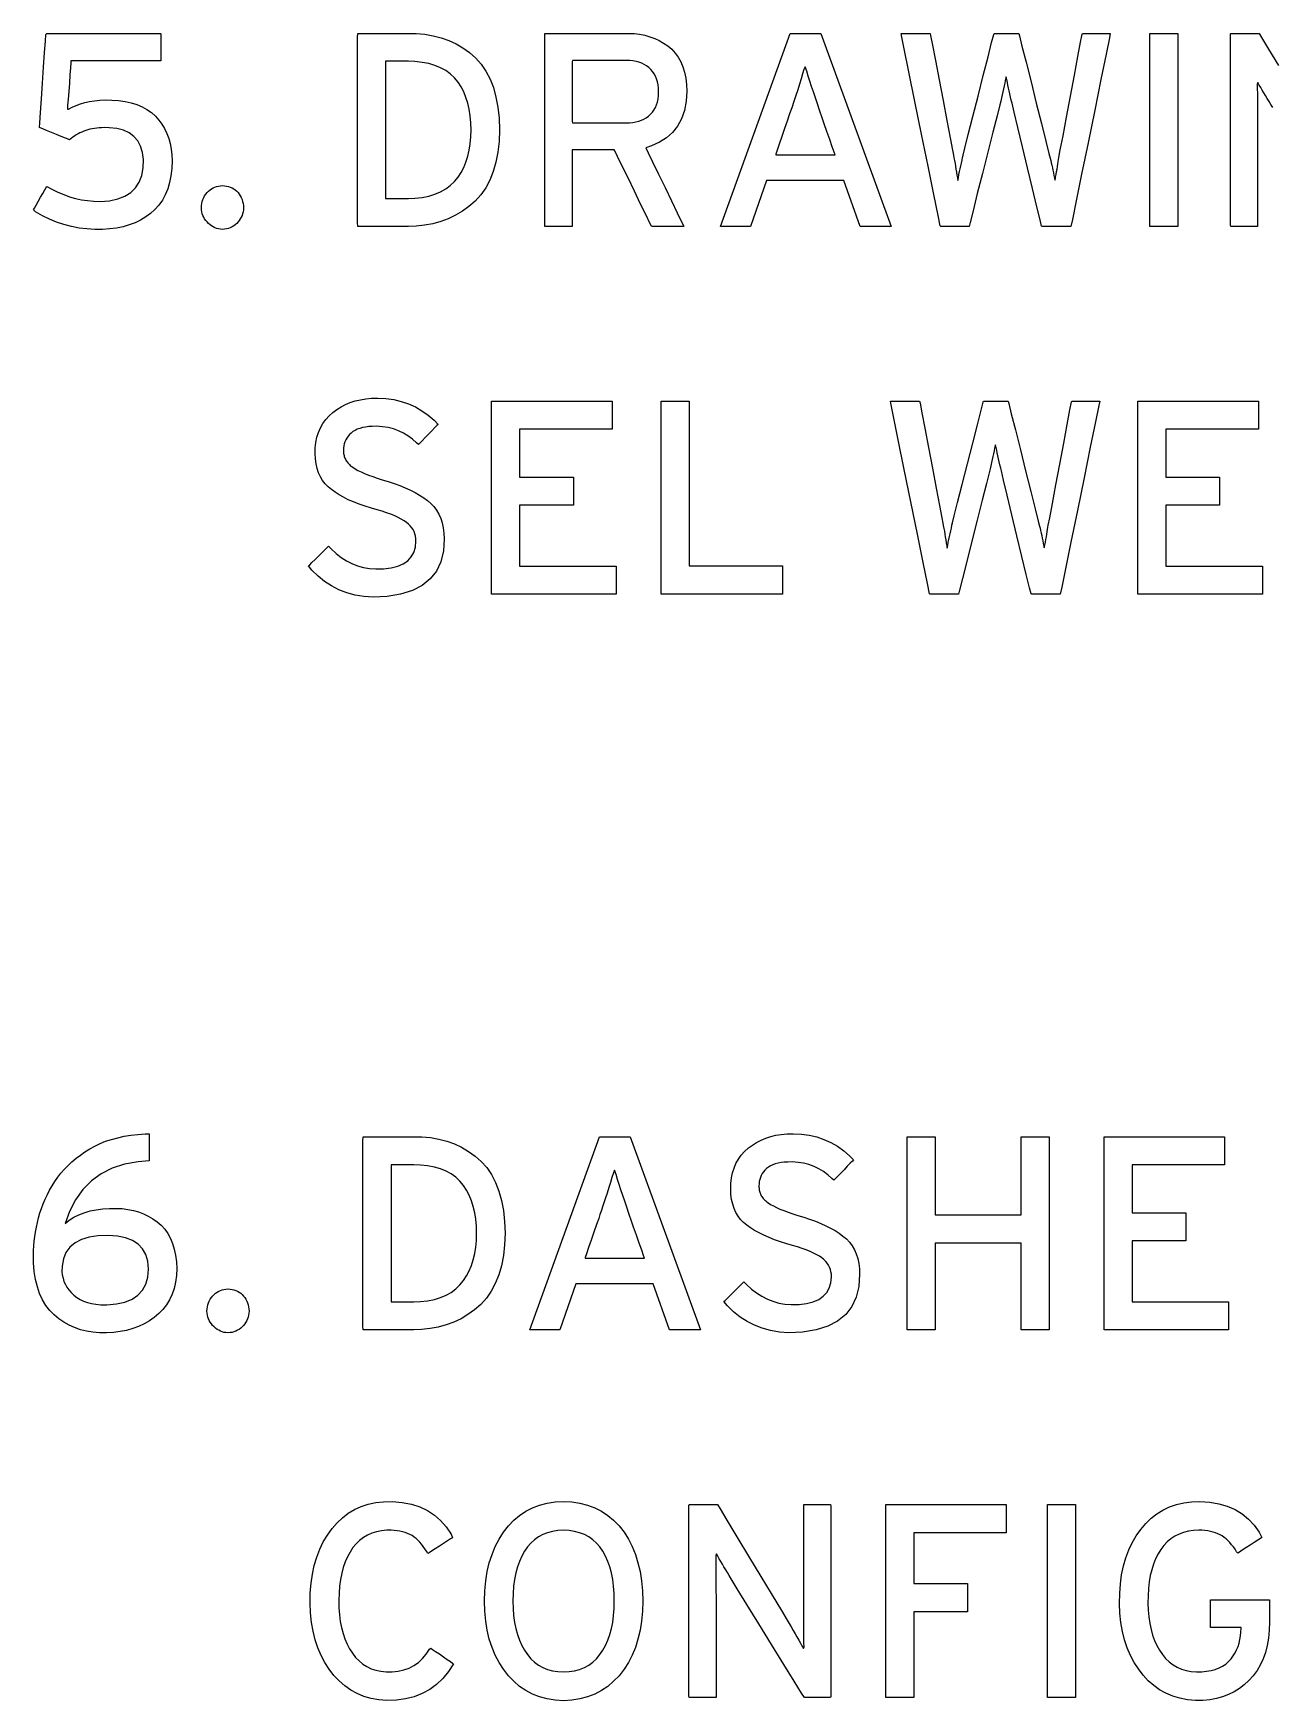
# Model space of a CAD drawing. Extents: x 1 to 47.7, y 0.2 to 33.5.
# Drawn here: x 1.02 to 2.703, y 18.199 to 20.465 of the extents above; entities that cross this region are included whole.
import ezdxf

# ---------------------------------------------------------------- set-up
doc = ezdxf.new("R2010")
doc.units = 0
doc.header["$MEASUREMENT"] = 0
doc.layers.add('6_0____DWG', color=7, linetype='CONTINUOUS')

msp = doc.modelspace()

# ---------------------------------------------------------------- linework, layer by layer
at = {"layer": '6_0____DWG'}
for points in [[(1.2085, 20.2918), (1.2081, 20.2813), (1.207, 20.2714), (1.2051, 20.2622), (1.2026, 20.2536), (1.1993, 20.2457), (1.1954, 20.2383), (1.1907, 20.2317), (1.1853, 20.2256), (1.1793, 20.2203), (1.1727, 20.2155), (1.1657, 20.2113), (1.1582, 20.2077), (1.1503, 20.2047), (1.1419, 20.2023), (1.133, 20.2005), (1.1237, 20.1993), (1.1139, 20.1986), (1.1034, 20.1986), (1.0927, 20.1992), (1.0821, 20.2005), (1.0718, 20.2025), (1.0616, 20.2052), (1.0516, 20.2085), (1.0418, 20.2125), (1.0322, 20.2172), (1.0228, 20.2225), (1.02, 20.225), (1.0215, 20.2275), (1.0238, 20.2316), (1.0267, 20.2367), (1.0298, 20.2423), (1.0329, 20.2476), (1.0355, 20.2522), (1.0374, 20.2555), (1.0382, 20.257), (1.0452, 20.2531), (1.0532, 20.2493), (1.0612, 20.2459), (1.0692, 20.2431), (1.0774, 20.2408), (1.0855, 20.239), (1.0937, 20.2377), (1.102, 20.2369), (1.1109, 20.2366), (1.1236, 20.2376), (1.1348, 20.24), (1.1444, 20.2436), (1.1525, 20.2487), (1.159, 20.2551), (1.164, 20.2628), (1.1675, 20.2719), (1.1694, 20.2823), (1.1696, 20.2935), (1.1683, 20.3032), (1.1657, 20.3117), (1.1618, 20.3189), (1.1567, 20.3249), (1.1502, 20.3297), (1.1425, 20.3333), (1.1335, 20.3357), (1.1232, 20.3369), (1.1162, 20.337), (1.1127, 20.3369), (1.1093, 20.3366), (1.1061, 20.3363), (1.1029, 20.3359), (1.0998, 20.3354), (1.0968, 20.3347), (1.0939, 20.334), (1.0911, 20.3331), (1.0884, 20.3321), (1.0858, 20.3309), (1.0833, 20.3297), (1.0808, 20.3284), (1.0783, 20.327), (1.0759, 20.3255), (1.0736, 20.3239), (1.0713, 20.3222), (1.069, 20.3205), (1.0675, 20.3211), (1.0636, 20.3226), (1.058, 20.3249), (1.0514, 20.3276), (1.0445, 20.3304), (1.038, 20.3331), (1.0327, 20.3352), (1.0293, 20.3366), (1.0284, 20.3372), (1.0289, 20.3437), (1.0298, 20.3575), (1.0311, 20.3761), (1.0325, 20.3974), (1.034, 20.4191), (1.0353, 20.4389), (1.0364, 20.4545), (1.037, 20.4637), (1.0383, 20.4651), (1.0484, 20.4651), (1.0667, 20.4651), (1.0904, 20.4651), (1.1167, 20.4651), (1.1428, 20.4651), (1.1661, 20.4651), (1.1836, 20.4651), (1.1927, 20.4651), (1.1933, 20.4645), (1.1933, 20.4616), (1.1933, 20.4569), (1.1933, 20.451), (1.1933, 20.4447), (1.1933, 20.4385), (1.1933, 20.4332), (1.1933, 20.4294), (1.1933, 20.4278), (1.1898, 20.4278), (1.1788, 20.4278), (1.1623, 20.4278), (1.1426, 20.4278), (1.1218, 20.4278), (1.1021, 20.4278), (1.0857, 20.4278), (1.0747, 20.4278), (1.0711, 20.4278), (1.0709, 20.4249), (1.0704, 20.4181), (1.0697, 20.4086), (1.0689, 20.3976), (1.0681, 20.3863), (1.0673, 20.3758), (1.0666, 20.3674), (1.0663, 20.3622), (1.0678, 20.3621), (1.0728, 20.3648), (1.0782, 20.3672), (1.084, 20.3693), (1.09, 20.371), (1.0964, 20.3724), (1.1031, 20.3735), (1.1102, 20.3742), (1.1176, 20.3746), (1.1265, 20.3745), (1.1359, 20.3738), (1.1448, 20.3725), (1.1531, 20.3707), (1.1607, 20.3682), (1.1679, 20.3652), (1.1744, 20.3616), (1.1804, 20.3574), (1.1858, 20.3526), (1.1906, 20.3473), (1.1948, 20.3416), (1.1984, 20.3356), (1.2015, 20.3292), (1.204, 20.3224), (1.206, 20.3153), (1.2074, 20.3079), (1.2083, 20.3)], [(1.6537, 20.3339), (1.653, 20.3182), (1.6513, 20.3035), (1.6487, 20.2898), (1.6451, 20.2772), (1.6404, 20.2656), (1.6348, 20.2551), (1.6282, 20.2456), (1.6206, 20.2371), (1.6121, 20.2298), (1.6032, 20.2233), (1.5938, 20.2178), (1.5839, 20.2131), (1.5737, 20.2093), (1.5629, 20.2063), (1.5518, 20.2043), (1.5401, 20.2031), (1.5298, 20.2027), (1.5263, 20.2027), (1.5187, 20.2027), (1.5081, 20.2027), (1.4961, 20.2027), (1.4839, 20.2027), (1.4731, 20.2027), (1.4649, 20.2027), (1.4608, 20.2027), (1.4605, 20.2081), (1.4605, 20.2309), (1.4605, 20.2669), (1.4605, 20.3107), (1.4605, 20.3572), (1.4605, 20.401), (1.4605, 20.437), (1.4605, 20.4598), (1.4608, 20.4651), (1.4649, 20.4651), (1.4731, 20.4651), (1.4839, 20.4651), (1.4961, 20.4651), (1.5081, 20.4651), (1.5187, 20.4651), (1.5263, 20.4651), (1.5298, 20.4651), (1.5403, 20.4649), (1.5522, 20.4639), (1.5635, 20.4619), (1.5743, 20.4591), (1.5847, 20.4554), (1.5946, 20.4508), (1.6039, 20.4453), (1.6128, 20.4389), (1.6212, 20.4316), (1.6287, 20.4231), (1.6351, 20.4136), (1.6407, 20.403), (1.6452, 20.3913), (1.6488, 20.3786), (1.6514, 20.3648), (1.653, 20.3499)], [(1.9082, 20.3867), (1.9072, 20.3728), (1.9048, 20.3602), (1.9009, 20.3489), (1.8956, 20.3389), (1.8889, 20.3303), (1.8807, 20.323), (1.8711, 20.317), (1.86, 20.3123), (1.8525, 20.3094), (1.8557, 20.3028), (1.8617, 20.2903), (1.8697, 20.2739), (1.8786, 20.2555), (1.8874, 20.2373), (1.8952, 20.2211), (1.9011, 20.209), (1.904, 20.2031), (1.9032, 20.2027), (1.8995, 20.2027), (1.8937, 20.2027), (1.8866, 20.2027), (1.879, 20.2027), (1.8718, 20.2027), (1.8656, 20.2027), (1.8615, 20.2027), (1.8601, 20.2028), (1.8579, 20.2073), (1.8527, 20.2181), (1.8454, 20.2331), (1.837, 20.2506), (1.8283, 20.2685), (1.8203, 20.2848), (1.8141, 20.2978), (1.8104, 20.3054), (1.8093, 20.3066), (1.8055, 20.3066), (1.7985, 20.3066), (1.7896, 20.3066), (1.7797, 20.3066), (1.77, 20.3066), (1.7615, 20.3066), (1.7553, 20.3066), (1.7524, 20.3066), (1.7524, 20.304), (1.7524, 20.2947), (1.7524, 20.2806), (1.7524, 20.2636), (1.7524, 20.2457), (1.7524, 20.2287), (1.7524, 20.2146), (1.7524, 20.2054), (1.7523, 20.2027), (1.7505, 20.2027), (1.7464, 20.2027), (1.7409, 20.2027), (1.7346, 20.2027), (1.7282, 20.2027), (1.7224, 20.2027), (1.7179, 20.2027), (1.7153, 20.2027), (1.715, 20.2058), (1.715, 20.2249), (1.715, 20.2577), (1.715, 20.2991), (1.715, 20.3443), (1.715, 20.3884), (1.715, 20.4264), (1.715, 20.4536), (1.715, 20.465), (1.7185, 20.4651), (1.729, 20.4651), (1.7445, 20.4651), (1.7629, 20.4651), (1.7821, 20.4651), (1.8002, 20.4651), (1.8149, 20.4651), (1.8243, 20.4651), (1.8287, 20.4651), (1.8364, 20.4647), (1.8439, 20.4638), (1.8511, 20.4625), (1.8579, 20.4606), (1.8645, 20.4582), (1.8707, 20.4553), (1.8767, 20.4519), (1.8823, 20.448), (1.8876, 20.4435), (1.8924, 20.4384), (1.8965, 20.4328), (1.9, 20.4265), (1.9029, 20.4197), (1.9051, 20.4123), (1.9068, 20.4044), (1.9078, 20.3958)], [(2.4302, 20.2027), (2.4288, 20.2027), (2.425, 20.2027), (2.4195, 20.2027), (2.413, 20.2027), (2.4063, 20.2027), (2.4, 20.2027), (2.3948, 20.2027), (2.3914, 20.2027), (2.3904, 20.203), (2.3884, 20.2115), (2.3841, 20.2295), (2.3781, 20.2541), (2.3714, 20.2822), (2.3645, 20.3108), (2.3582, 20.3371), (2.3532, 20.3578), (2.3502, 20.3702), (2.3492, 20.3741), (2.3482, 20.3784), (2.3473, 20.3827), (2.3464, 20.3868), (2.3455, 20.3908), (2.3447, 20.3947), (2.3439, 20.3985), (2.3431, 20.4022), (2.3424, 20.4058), (2.3417, 20.4048), (2.341, 20.4012), (2.3402, 20.3975), (2.3394, 20.3937), (2.3385, 20.3897), (2.3376, 20.3857), (2.3367, 20.3816), (2.3358, 20.3773), (2.3348, 20.373), (2.3336, 20.3679), (2.3298, 20.3531), (2.3241, 20.3306), (2.3173, 20.3034), (2.31, 20.2746), (2.303, 20.2472), (2.2972, 20.224), (2.2932, 20.2082), (2.2918, 20.2027), (2.2903, 20.2027), (2.2864, 20.2027), (2.281, 20.2027), (2.2746, 20.2027), (2.268, 20.2027), (2.2618, 20.2027), (2.2568, 20.2027), (2.2536, 20.2027), (2.2527, 20.2034), (2.2498, 20.2174), (2.244, 20.246), (2.2362, 20.2844), (2.2273, 20.3281), (2.2183, 20.3723), (2.2101, 20.4126), (2.2036, 20.4441), (2.1999, 20.4624), (2.1997, 20.4651), (2.2023, 20.4651), (2.207, 20.4651), (2.2131, 20.4651), (2.2197, 20.4651), (2.2264, 20.4651), (2.2323, 20.4651), (2.2367, 20.4651), (2.2389, 20.4651), (2.2396, 20.4623), (2.2421, 20.4492), (2.2461, 20.4282), (2.251, 20.4021), (2.2564, 20.374), (2.2616, 20.3468), (2.266, 20.3233), (2.2692, 20.3065), (2.2706, 20.2994), (2.2712, 20.2959), (2.272, 20.2921), (2.2727, 20.2883), (2.2733, 20.2844), (2.274, 20.2805), (2.2747, 20.2765), (2.2753, 20.2725), (2.2759, 20.2685), (2.2765, 20.2653), (2.2773, 20.2693), (2.2781, 20.2732), (2.2789, 20.2771), (2.2797, 20.281), (2.2805, 20.2849), (2.2813, 20.2888), (2.2822, 20.2926), (2.283, 20.2964), (2.2837, 20.2996), (2.2861, 20.309), (2.2908, 20.3275), (2.297, 20.352), (2.3041, 20.3798), (2.3111, 20.4078), (2.3176, 20.4331), (2.3225, 20.4527), (2.3253, 20.4637), (2.326, 20.4651), (2.3284, 20.4651), (2.3324, 20.4651), (2.3376, 20.4651), (2.3433, 20.4651), (2.3489, 20.4651), (2.3538, 20.4651), (2.3575, 20.4651), (2.3593, 20.4651), (2.3602, 20.4618), (2.3637, 20.4479), (2.3692, 20.426), (2.376, 20.3991), (2.3832, 20.3703), (2.3902, 20.3425), (2.3961, 20.3187), (2.4003, 20.302), (2.402, 20.2953), (2.4028, 20.2923), (2.4036, 20.2891), (2.4043, 20.2858), (2.4051, 20.2824), (2.4058, 20.279), (2.4065, 20.2754), (2.4072, 20.2718), (2.4079, 20.2681), (2.4086, 20.2655), (2.4093, 20.2695), (2.4101, 20.2734), (2.4107, 20.2771), (2.4114, 20.2807), (2.412, 20.2842), (2.4125, 20.2875), (2.413, 20.2907), (2.4135, 20.2938), (2.4139, 20.2965), (2.4158, 20.3067), (2.4195, 20.3259), (2.4242, 20.3512), (2.4295, 20.3796), (2.4349, 20.4081), (2.4397, 20.4336), (2.4434, 20.4533), (2.4454, 20.464), (2.4461, 20.4651), (2.4489, 20.4651), (2.4536, 20.4651), (2.4595, 20.4651), (2.466, 20.4651), (2.4723, 20.4651), (2.4778, 20.4651), (2.4819, 20.4651), (2.4838, 20.4651), (2.4827, 20.4592), (2.4781, 20.4369), (2.4711, 20.4026), (2.4626, 20.3609), (2.4535, 20.3163), (2.4447, 20.2736), (2.4373, 20.2373), (2.4322, 20.2122)], [(1.6149, 20.3339), (1.6146, 20.3437), (1.6138, 20.3531), (1.6124, 20.3619), (1.6105, 20.3703), (1.608, 20.3781), (1.6049, 20.3855), (1.6013, 20.3924), (1.5972, 20.3988), (1.5923, 20.4047), (1.5867, 20.41), (1.5805, 20.4145), (1.5735, 20.4184), (1.5658, 20.4215), (1.5575, 20.424), (1.5484, 20.4257), (1.5387, 20.4267), (1.5298, 20.4271), (1.5282, 20.4271), (1.5248, 20.4271), (1.52, 20.4271), (1.5146, 20.4271), (1.5091, 20.4271), (1.5042, 20.4271), (1.5005, 20.4271), (1.4987, 20.4271), (1.4986, 20.4233), (1.4986, 20.4071), (1.4986, 20.3816), (1.4986, 20.3504), (1.4986, 20.3174), (1.4986, 20.2863), (1.4986, 20.2608), (1.4986, 20.2446), (1.4987, 20.2408), (1.5005, 20.2408), (1.5042, 20.2408), (1.5091, 20.2408), (1.5146, 20.2408), (1.52, 20.2408), (1.5248, 20.2408), (1.5282, 20.2408), (1.5298, 20.2408), (1.5387, 20.2411), (1.5484, 20.2422), (1.5575, 20.244), (1.5658, 20.2465), (1.5735, 20.2497), (1.5805, 20.2536), (1.5867, 20.2583), (1.5923, 20.2636), (1.5972, 20.2696), (1.6013, 20.276), (1.6049, 20.2829), (1.608, 20.2902), (1.6105, 20.298), (1.6124, 20.3063), (1.6138, 20.315), (1.6146, 20.3243)], [(1.8698, 20.3856), (1.8695, 20.3904), (1.869, 20.395), (1.8681, 20.3993), (1.867, 20.4032), (1.8655, 20.4069), (1.8637, 20.4102), (1.8616, 20.4133), (1.8592, 20.4161), (1.8565, 20.4186), (1.8535, 20.4209), (1.8502, 20.4228), (1.8468, 20.4245), (1.8431, 20.4259), (1.8391, 20.4269), (1.8349, 20.4276), (1.8305, 20.4281), (1.8264, 20.4282), (1.8228, 20.4282), (1.8146, 20.4282), (1.8033, 20.4282), (1.7904, 20.4282), (1.7774, 20.4282), (1.7658, 20.4282), (1.757, 20.4282), (1.7526, 20.4282), (1.7524, 20.4264), (1.7524, 20.4191), (1.7524, 20.4075), (1.7524, 20.3933), (1.7524, 20.3784), (1.7524, 20.3642), (1.7524, 20.3526), (1.7524, 20.3453), (1.7526, 20.3435), (1.757, 20.3435), (1.7658, 20.3435), (1.7774, 20.3435), (1.7904, 20.3435), (1.8033, 20.3435), (1.8146, 20.3435), (1.8228, 20.3435), (1.8264, 20.3435), (1.8304, 20.3436), (1.8348, 20.344), (1.8389, 20.3447), (1.8428, 20.3457), (1.8465, 20.347), (1.8499, 20.3486), (1.8531, 20.3505), (1.8561, 20.3526), (1.8589, 20.3551), (1.8613, 20.3578), (1.8635, 20.3608), (1.8654, 20.3642), (1.8669, 20.3678), (1.8681, 20.3718), (1.869, 20.3761), (1.8695, 20.3807)], [(2.0886, 20.3606), (2.0856, 20.3692), (2.0829, 20.3775), (2.0802, 20.3854), (2.0777, 20.393), (2.0754, 20.4002), (2.0732, 20.4071), (2.0711, 20.4136), (2.0692, 20.4198), (2.0674, 20.4162), (2.0655, 20.4099), (2.0635, 20.4031), (2.0613, 20.396), (2.0589, 20.3885), (2.0564, 20.3807), (2.0536, 20.3724), (2.0508, 20.3638), (2.0492, 20.3593), (2.0475, 20.3542), (2.0446, 20.3459), (2.041, 20.3356), (2.0372, 20.3247), (2.0337, 20.3144), (2.0308, 20.3061), (2.029, 20.3011), (2.0292, 20.3001), (2.035, 20.3001), (2.0454, 20.3001), (2.0589, 20.3001), (2.0736, 20.3001), (2.0878, 20.3001), (2.0996, 20.3001), (2.1075, 20.3001), (2.1096, 20.3002), (2.1084, 20.3036), (2.1059, 20.3109), (2.1025, 20.3206), (2.0987, 20.3315), (2.095, 20.3422), (2.0917, 20.3515), (2.0894, 20.3581)], [(1.3056, 20.2282), (1.3054, 20.2254), (1.305, 20.2226), (1.3044, 20.22), (1.3036, 20.2175), (1.3025, 20.2152), (1.3013, 20.2129), (1.2999, 20.2107), (1.2982, 20.2087), (1.2964, 20.2067), (1.2944, 20.2049), (1.2923, 20.2033), (1.29, 20.202), (1.2877, 20.2008), (1.2852, 20.1999), (1.2826, 20.1992), (1.2799, 20.1988), (1.277, 20.1985), (1.2743, 20.1988), (1.2716, 20.1992), (1.2691, 20.1999), (1.2667, 20.2008), (1.2643, 20.202), (1.2621, 20.2033), (1.2601, 20.2049), (1.2581, 20.2067), (1.2561, 20.2087), (1.2543, 20.2107), (1.2528, 20.2129), (1.2515, 20.2152), (1.2504, 20.2175), (1.2496, 20.22), (1.249, 20.2226), (1.2486, 20.2254), (1.2485, 20.2282), (1.2486, 20.2311), (1.249, 20.234), (1.2496, 20.2367), (1.2504, 20.2393), (1.2515, 20.2418), (1.2528, 20.2442), (1.2543, 20.2464), (1.2561, 20.2486), (1.2581, 20.2505), (1.2601, 20.2523), (1.2621, 20.2538), (1.2643, 20.2551), (1.2667, 20.2561), (1.2691, 20.257), (1.2716, 20.2576), (1.2743, 20.258), (1.277, 20.2582), (1.2799, 20.258), (1.2826, 20.2576), (1.2852, 20.257), (1.2877, 20.2561), (1.29, 20.2551), (1.2923, 20.2538), (1.2944, 20.2523), (1.2964, 20.2505), (1.2982, 20.2486), (1.2999, 20.2464), (1.3013, 20.2442), (1.3025, 20.2418), (1.3036, 20.2393), (1.3044, 20.2367), (1.305, 20.234), (1.3054, 20.2311)], [(1.5784, 19.7781), (1.5773, 19.7615), (1.5738, 19.7469), (1.5678, 19.7342), (1.5594, 19.7234), (1.5484, 19.7146), (1.5351, 19.7077), (1.5192, 19.7027), (1.5009, 19.6996), (1.4818, 19.6986), (1.4693, 19.6996), (1.4574, 19.7016), (1.4461, 19.7047), (1.4354, 19.7088), (1.4253, 19.7139), (1.4158, 19.72), (1.4069, 19.7272), (1.3987, 19.7353), (1.394, 19.7411), (1.3956, 19.7427), (1.3987, 19.7458), (1.4028, 19.7499), (1.4074, 19.7544), (1.412, 19.759), (1.4161, 19.7631), (1.4192, 19.7662), (1.421, 19.768), (1.4248, 19.7643), (1.4315, 19.7581), (1.4384, 19.7528), (1.4455, 19.7482), (1.453, 19.7444), (1.4606, 19.7414), (1.4686, 19.7391), (1.4768, 19.7377), (1.4853, 19.737), (1.496, 19.7373), (1.5063, 19.7385), (1.5152, 19.7407), (1.5227, 19.744), (1.5289, 19.7482), (1.5337, 19.7534), (1.5372, 19.7595), (1.5393, 19.7667), (1.54, 19.7749), (1.5399, 19.7785), (1.5394, 19.7817), (1.5386, 19.7847), (1.5375, 19.7877), (1.5361, 19.7905), (1.5343, 19.7931), (1.5323, 19.7957), (1.5299, 19.7981), (1.5271, 19.8003), (1.5239, 19.8026), (1.5201, 19.8048), (1.5158, 19.807), (1.5111, 19.8091), (1.5058, 19.8113), (1.5001, 19.8134), (1.4939, 19.8155), (1.4872, 19.8175), (1.4795, 19.8197), (1.4709, 19.8224), (1.4628, 19.8252), (1.4552, 19.8281), (1.4481, 19.8312), (1.4416, 19.8344), (1.4356, 19.8377), (1.4301, 19.8412), (1.4251, 19.8448), (1.4206, 19.8485), (1.4166, 19.8526), (1.4131, 19.8571), (1.4102, 19.8621), (1.4077, 19.8675), (1.4058, 19.8735), (1.4044, 19.8799), (1.4035, 19.8867), (1.4031, 19.894), (1.4032, 19.9017), (1.4041, 19.9091), (1.4055, 19.916), (1.4076, 19.9226), (1.4103, 19.9288), (1.4136, 19.9347), (1.4175, 19.9401), (1.422, 19.9452), (1.4272, 19.9499), (1.4326, 19.9539), (1.4383, 19.9575), (1.4444, 19.9606), (1.4508, 19.9633), (1.4575, 19.9654), (1.4646, 19.9671), (1.4719, 19.9683), (1.4797, 19.9691), (1.488, 19.9693), (1.4992, 19.9687), (1.5099, 19.9672), (1.5201, 19.9648), (1.5299, 19.9615), (1.5393, 19.9573), (1.5482, 19.9521), (1.5567, 19.9461), (1.5647, 19.9392), (1.57, 19.9336), (1.5685, 19.9321), (1.5656, 19.9291), (1.5616, 19.925), (1.5572, 19.9203), (1.5526, 19.9156), (1.5485, 19.9113), (1.5453, 19.908), (1.5434, 19.9061), (1.5406, 19.9084), (1.5351, 19.9135), (1.5292, 19.9179), (1.523, 19.9217), (1.5164, 19.9248), (1.5095, 19.9273), (1.5022, 19.9292), (1.4946, 19.9303), (1.4866, 19.9309), (1.4806, 19.9308), (1.4759, 19.9305), (1.4715, 19.9299), (1.4675, 19.9291), (1.4637, 19.9281), (1.4603, 19.9269), (1.4572, 19.9254), (1.4544, 19.9237), (1.4519, 19.9218), (1.4497, 19.9197), (1.4477, 19.9174), (1.4461, 19.915), (1.4446, 19.9125), (1.4435, 19.9098), (1.4426, 19.9071), (1.4419, 19.9042), (1.4416, 19.9012), (1.4414, 19.8982), (1.4415, 19.8967), (1.4416, 19.8952), (1.4417, 19.8938), (1.442, 19.8924), (1.4423, 19.8911), (1.4426, 19.8898), (1.443, 19.8886), (1.4435, 19.8874), (1.4441, 19.8862), (1.4447, 19.885), (1.4455, 19.8837), (1.4463, 19.8825), (1.4473, 19.8813), (1.4483, 19.8802), (1.4495, 19.879), (1.4508, 19.8778), (1.4521, 19.8767), (1.4542, 19.8752), (1.4574, 19.8731), (1.4611, 19.871), (1.4654, 19.8689), (1.4701, 19.8668), (1.4754, 19.8647), (1.4812, 19.8625), (1.4875, 19.8604), (1.4943, 19.8582), (1.5023, 19.8558), (1.5104, 19.8531), (1.5182, 19.8503), (1.5255, 19.8473), (1.5324, 19.8442), (1.5389, 19.8409), (1.5449, 19.8375), (1.5505, 19.8339), (1.5557, 19.8302), (1.5604, 19.8262), (1.5645, 19.8218), (1.5681, 19.8169), (1.5712, 19.8116), (1.5737, 19.8058), (1.5757, 19.7995), (1.5772, 19.7928), (1.5781, 19.7857)], [(2.4158, 19.7027), (2.4143, 19.7027), (2.4105, 19.7027), (2.405, 19.7027), (2.3986, 19.7027), (2.3918, 19.7027), (2.3855, 19.7027), (2.3803, 19.7027), (2.3769, 19.7027), (2.376, 19.703), (2.3739, 19.7115), (2.3696, 19.7295), (2.3637, 19.7541), (2.3569, 19.7822), (2.35, 19.8108), (2.3437, 19.8371), (2.3387, 19.8578), (2.3357, 19.8702), (2.3348, 19.8741), (2.3338, 19.8784), (2.3328, 19.8827), (2.3319, 19.8868), (2.331, 19.8908), (2.3302, 19.8947), (2.3294, 19.8985), (2.3286, 19.9022), (2.3279, 19.9058), (2.3272, 19.9048), (2.3265, 19.9012), (2.3257, 19.8975), (2.3249, 19.8937), (2.3241, 19.8897), (2.3232, 19.8857), (2.3223, 19.8816), (2.3213, 19.8773), (2.3203, 19.873), (2.3191, 19.8679), (2.3153, 19.8531), (2.3096, 19.8306), (2.3028, 19.8034), (2.2955, 19.7746), (2.2886, 19.7472), (2.2827, 19.724), (2.2787, 19.7082), (2.2773, 19.7027), (2.2758, 19.7027), (2.272, 19.7027), (2.2665, 19.7027), (2.2601, 19.7027), (2.2535, 19.7027), (2.2473, 19.7027), (2.2423, 19.7027), (2.2391, 19.7027), (2.2382, 19.7034), (2.2353, 19.7174), (2.2295, 19.746), (2.2217, 19.7844), (2.2128, 19.8281), (2.2038, 19.8723), (2.1956, 19.9126), (2.1892, 19.9441), (2.1854, 19.9624), (2.1852, 19.9651), (2.1879, 19.9651), (2.1925, 19.9651), (2.1986, 19.9651), (2.2053, 19.9651), (2.2119, 19.9651), (2.2178, 19.9651), (2.2222, 19.9651), (2.2245, 19.9651), (2.2252, 19.9623), (2.2276, 19.9492), (2.2316, 19.9282), (2.2366, 19.9021), (2.2419, 19.874), (2.2471, 19.8468), (2.2515, 19.8233), (2.2547, 19.8065), (2.2561, 19.7994), (2.2568, 19.7959), (2.2575, 19.7921), (2.2582, 19.7883), (2.2589, 19.7844), (2.2595, 19.7805), (2.2602, 19.7765), (2.2608, 19.7725), (2.2614, 19.7685), (2.262, 19.7653), (2.2628, 19.7693), (2.2636, 19.7732), (2.2644, 19.7771), (2.2653, 19.781), (2.2661, 19.7849), (2.2669, 19.7888), (2.2677, 19.7926), (2.2685, 19.7964), (2.2693, 19.7996), (2.2717, 19.809), (2.2763, 19.8275), (2.2826, 19.852), (2.2896, 19.8798), (2.2967, 19.9078), (2.3031, 19.9331), (2.3081, 19.9527), (2.3109, 19.9637), (2.3116, 19.9651), (2.3139, 19.9651), (2.318, 19.9651), (2.3231, 19.9651), (2.3288, 19.9651), (2.3344, 19.9651), (2.3394, 19.9651), (2.343, 19.9651), (2.3448, 19.9651), (2.3458, 19.9618), (2.3492, 19.9479), (2.3547, 19.926), (2.3615, 19.8991), (2.3687, 19.8703), (2.3757, 19.8425), (2.3817, 19.8187), (2.3859, 19.802), (2.3876, 19.7953), (2.3883, 19.7923), (2.3891, 19.7891), (2.3898, 19.7858), (2.3906, 19.7824), (2.3913, 19.779), (2.392, 19.7754), (2.3927, 19.7718), (2.3934, 19.7681), (2.3941, 19.7655), (2.3949, 19.7695), (2.3956, 19.7734), (2.3963, 19.7771), (2.3969, 19.7807), (2.3975, 19.7842), (2.398, 19.7875), (2.3986, 19.7907), (2.399, 19.7938), (2.3995, 19.7965), (2.4014, 19.8067), (2.405, 19.8259), (2.4097, 19.8512), (2.4151, 19.8796), (2.4204, 19.9081), (2.4252, 19.9336), (2.4289, 19.9533), (2.4309, 19.964), (2.4316, 19.9651), (2.4344, 19.9651), (2.4391, 19.9651), (2.445, 19.9651), (2.4515, 19.9651), (2.4578, 19.9651), (2.4634, 19.9651), (2.4674, 19.9651), (2.4694, 19.9651), (2.4682, 19.9592), (2.4637, 19.9369), (2.4566, 19.9026), (2.4481, 19.8609), (2.439, 19.8163), (2.4303, 19.7736), (2.4228, 19.7373), (2.4177, 19.7122)], [(1.2149, 18.786), (1.2144, 18.7764), (1.2132, 18.7674), (1.2112, 18.7589), (1.2085, 18.751), (1.2052, 18.7436), (1.201, 18.7367), (1.1962, 18.7304), (1.1907, 18.7247), (1.1844, 18.7195), (1.1777, 18.7148), (1.1706, 18.7107), (1.1631, 18.7072), (1.1551, 18.7043), (1.1468, 18.7019), (1.138, 18.7002), (1.1288, 18.6991), (1.1192, 18.6986), (1.1097, 18.6987), (1.1008, 18.6994), (1.0922, 18.7008), (1.084, 18.7028), (1.0761, 18.7056), (1.0686, 18.7089), (1.0615, 18.713), (1.0547, 18.7176), (1.0483, 18.723), (1.0423, 18.729), (1.037, 18.7359), (1.0324, 18.7435), (1.0285, 18.7519), (1.0254, 18.7612), (1.023, 18.7712), (1.0212, 18.7821), (1.0203, 18.7938), (1.02, 18.8047), (1.0201, 18.8107), (1.0205, 18.8169), (1.0211, 18.8231), (1.0219, 18.8293), (1.0229, 18.8356), (1.0241, 18.842), (1.0255, 18.8485), (1.0271, 18.855), (1.029, 18.8615), (1.0311, 18.8678), (1.0335, 18.8741), (1.0361, 18.8803), (1.039, 18.8864), (1.0421, 18.8925), (1.0455, 18.8984), (1.0492, 18.9043), (1.0531, 18.9101), (1.0574, 18.9157), (1.0621, 18.921), (1.0671, 18.9262), (1.0724, 18.9311), (1.078, 18.9358), (1.0839, 18.9403), (1.0901, 18.9445), (1.0966, 18.9486), (1.1034, 18.9523), (1.1106, 18.9558), (1.1182, 18.9589), (1.1262, 18.9615), (1.1346, 18.9638), (1.1434, 18.9657), (1.1525, 18.9672), (1.1621, 18.9684), (1.1721, 18.9691), (1.1776, 18.969), (1.1776, 18.9666), (1.1776, 18.9621), (1.1776, 18.9564), (1.1776, 18.9501), (1.1776, 18.9439), (1.1776, 18.9384), (1.1776, 18.9344), (1.1776, 18.9325), (1.1623, 18.9312), (1.144, 18.9278), (1.1273, 18.9223), (1.1123, 18.9147), (1.0989, 18.905), (1.0872, 18.8932), (1.0772, 18.8794), (1.0689, 18.8634), (1.0631, 18.8472), (1.0688, 18.8517), (1.0751, 18.8557), (1.0818, 18.8591), (1.0891, 18.8619), (1.097, 18.8642), (1.1053, 18.866), (1.1142, 18.8672), (1.1235, 18.8678), (1.1327, 18.8678), (1.1408, 18.8674), (1.1485, 18.8664), (1.1559, 18.8649), (1.1629, 18.8629), (1.1697, 18.8603), (1.1762, 18.8572), (1.1823, 18.8536), (1.1882, 18.8495), (1.1936, 18.8448), (1.1985, 18.8394), (1.2027, 18.8335), (1.2063, 18.827), (1.2093, 18.8199), (1.2116, 18.8123), (1.2134, 18.8041), (1.2145, 18.7953)], [(1.6612, 18.8339), (1.6605, 18.8182), (1.6589, 18.8035), (1.6562, 18.7898), (1.6526, 18.7772), (1.6479, 18.7656), (1.6423, 18.7551), (1.6357, 18.7456), (1.6281, 18.7371), (1.6196, 18.7298), (1.6107, 18.7233), (1.6013, 18.7178), (1.5914, 18.7131), (1.5812, 18.7093), (1.5704, 18.7063), (1.5593, 18.7043), (1.5476, 18.7031), (1.5373, 18.7027), (1.5338, 18.7027), (1.5262, 18.7027), (1.5156, 18.7027), (1.5036, 18.7027), (1.4914, 18.7027), (1.4806, 18.7027), (1.4724, 18.7027), (1.4683, 18.7027), (1.468, 18.7081), (1.468, 18.7309), (1.468, 18.7669), (1.468, 18.8107), (1.468, 18.8572), (1.468, 18.901), (1.468, 18.937), (1.468, 18.9598), (1.4683, 18.9651), (1.4724, 18.9651), (1.4806, 18.9651), (1.4914, 18.9651), (1.5036, 18.9651), (1.5156, 18.9651), (1.5262, 18.9651), (1.5338, 18.9651), (1.5373, 18.9651), (1.5478, 18.9649), (1.5597, 18.9639), (1.571, 18.9619), (1.5818, 18.9591), (1.5922, 18.9554), (1.6021, 18.9508), (1.6115, 18.9453), (1.6203, 18.9389), (1.6287, 18.9316), (1.6362, 18.9231), (1.6427, 18.9136), (1.6482, 18.903), (1.6527, 18.8913), (1.6563, 18.8786), (1.6589, 18.8648), (1.6605, 18.8499)], [(2.1431, 18.7781), (2.142, 18.7615), (2.1385, 18.7469), (2.1325, 18.7342), (2.1241, 18.7234), (2.1131, 18.7146), (2.0998, 18.7077), (2.0839, 18.7027), (2.0656, 18.6996), (2.0465, 18.6986), (2.034, 18.6996), (2.0221, 18.7016), (2.0108, 18.7047), (2.0001, 18.7088), (1.99, 18.7139), (1.9805, 18.72), (1.9716, 18.7272), (1.9633, 18.7353), (1.9587, 18.7411), (1.9603, 18.7427), (1.9634, 18.7458), (1.9675, 18.7499), (1.9721, 18.7544), (1.9766, 18.759), (1.9808, 18.7631), (1.9839, 18.7662), (1.9857, 18.768), (1.9895, 18.7643), (1.9962, 18.7581), (2.0031, 18.7528), (2.0102, 18.7482), (2.0177, 18.7444), (2.0253, 18.7414), (2.0333, 18.7391), (2.0415, 18.7377), (2.05, 18.737), (2.0607, 18.7373), (2.071, 18.7385), (2.0799, 18.7407), (2.0874, 18.744), (2.0936, 18.7482), (2.0984, 18.7534), (2.1018, 18.7595), (2.104, 18.7667), (2.1047, 18.7749), (2.1046, 18.7785), (2.1041, 18.7817), (2.1033, 18.7847), (2.1022, 18.7877), (2.1008, 18.7905), (2.099, 18.7931), (2.097, 18.7957), (2.0946, 18.7981), (2.0918, 18.8003), (2.0886, 18.8026), (2.0848, 18.8048), (2.0805, 18.807), (2.0758, 18.8091), (2.0705, 18.8113), (2.0648, 18.8134), (2.0586, 18.8155), (2.0519, 18.8175), (2.0442, 18.8197), (2.0356, 18.8224), (2.0275, 18.8252), (2.0199, 18.8281), (2.0128, 18.8312), (2.0063, 18.8344), (2.0003, 18.8377), (1.9948, 18.8412), (1.9898, 18.8448), (1.9853, 18.8485), (1.9813, 18.8526), (1.9778, 18.8571), (1.9749, 18.8621), (1.9724, 18.8675), (1.9705, 18.8735), (1.9691, 18.8799), (1.9682, 18.8867), (1.9678, 18.894), (1.9679, 18.9017), (1.9688, 18.9091), (1.9702, 18.916), (1.9723, 18.9226), (1.975, 18.9288), (1.9783, 18.9347), (1.9822, 18.9401), (1.9867, 18.9452), (1.9919, 18.9499), (1.9973, 18.9539), (2.003, 18.9575), (2.0091, 18.9606), (2.0155, 18.9633), (2.0222, 18.9654), (2.0293, 18.9671), (2.0366, 18.9683), (2.0444, 18.9691), (2.0527, 18.9693), (2.0639, 18.9687), (2.0746, 18.9672), (2.0848, 18.9648), (2.0946, 18.9615), (2.104, 18.9573), (2.1129, 18.9521), (2.1214, 18.9461), (2.1294, 18.9392), (2.1347, 18.9336), (2.1332, 18.9321), (2.1303, 18.9291), (2.1263, 18.925), (2.1219, 18.9203), (2.1173, 18.9156), (2.1132, 18.9113), (2.11, 18.908), (2.1081, 18.9061), (2.1053, 18.9084), (2.0998, 18.9135), (2.0939, 18.9179), (2.0877, 18.9217), (2.0811, 18.9248), (2.0742, 18.9273), (2.0669, 18.9292), (2.0593, 18.9303), (2.0513, 18.9309), (2.0453, 18.9308), (2.0406, 18.9305), (2.0362, 18.9299), (2.0322, 18.9291), (2.0284, 18.9281), (2.025, 18.9269), (2.0219, 18.9254), (2.0191, 18.9237), (2.0166, 18.9218), (2.0144, 18.9197), (2.0124, 18.9174), (2.0108, 18.915), (2.0093, 18.9125), (2.0082, 18.9098), (2.0073, 18.9071), (2.0066, 18.9042), (2.0063, 18.9012), (2.0061, 18.8982), (2.0062, 18.8967), (2.0063, 18.8952), (2.0064, 18.8938), (2.0067, 18.8924), (2.007, 18.8911), (2.0073, 18.8898), (2.0077, 18.8886), (2.0082, 18.8874), (2.0088, 18.8862), (2.0094, 18.885), (2.0102, 18.8837), (2.011, 18.8825), (2.012, 18.8813), (2.013, 18.8802), (2.0142, 18.879), (2.0155, 18.8778), (2.0168, 18.8767), (2.0189, 18.8752), (2.0221, 18.8731), (2.0258, 18.871), (2.0301, 18.8689), (2.0348, 18.8668), (2.0401, 18.8647), (2.0459, 18.8625), (2.0522, 18.8604), (2.059, 18.8582), (2.067, 18.8558), (2.0751, 18.8531), (2.0829, 18.8503), (2.0902, 18.8473), (2.0971, 18.8442), (2.1036, 18.8409), (2.1096, 18.8375), (2.1152, 18.8339), (2.1204, 18.8302), (2.1251, 18.8262), (2.1292, 18.8218), (2.1328, 18.8169), (2.1359, 18.8116), (2.1384, 18.8058), (2.1404, 18.7995), (2.1419, 18.7928), (2.1428, 18.7857)], [(1.6224, 18.8339), (1.6221, 18.8437), (1.6213, 18.8531), (1.6199, 18.8619), (1.618, 18.8703), (1.6155, 18.8781), (1.6124, 18.8855), (1.6088, 18.8924), (1.6047, 18.8988), (1.5998, 18.9047), (1.5943, 18.91), (1.588, 18.9145), (1.581, 18.9184), (1.5733, 18.9215), (1.565, 18.924), (1.5559, 18.9257), (1.5462, 18.9267), (1.5373, 18.9271), (1.5357, 18.9271), (1.5323, 18.9271), (1.5275, 18.9271), (1.5221, 18.9271), (1.5166, 18.9271), (1.5117, 18.9271), (1.508, 18.9271), (1.5062, 18.9271), (1.5061, 18.9233), (1.5061, 18.9071), (1.5061, 18.8816), (1.5061, 18.8504), (1.5061, 18.8174), (1.5061, 18.7863), (1.5061, 18.7608), (1.5061, 18.7446), (1.5062, 18.7408), (1.508, 18.7408), (1.5117, 18.7408), (1.5166, 18.7408), (1.5221, 18.7408), (1.5275, 18.7408), (1.5323, 18.7408), (1.5357, 18.7408), (1.5373, 18.7408), (1.5462, 18.7411), (1.5559, 18.7422), (1.565, 18.744), (1.5733, 18.7465), (1.581, 18.7497), (1.588, 18.7536), (1.5943, 18.7583), (1.5998, 18.7636), (1.6047, 18.7696), (1.6088, 18.776), (1.6124, 18.7829), (1.6155, 18.7902), (1.618, 18.798), (1.6199, 18.8063), (1.6213, 18.815), (1.6221, 18.8243)], [(1.8295, 18.8606), (1.8265, 18.8692), (1.8238, 18.8775), (1.8211, 18.8854), (1.8186, 18.893), (1.8163, 18.9002), (1.8141, 18.9071), (1.812, 18.9136), (1.8101, 18.9198), (1.8083, 18.9162), (1.8064, 18.9099), (1.8044, 18.9031), (1.8022, 18.896), (1.7998, 18.8885), (1.7973, 18.8807), (1.7946, 18.8724), (1.7917, 18.8638), (1.7901, 18.8593), (1.7884, 18.8542), (1.7855, 18.8459), (1.7819, 18.8356), (1.7781, 18.8247), (1.7746, 18.8144), (1.7717, 18.8061), (1.7699, 18.8011), (1.7702, 18.8001), (1.7759, 18.8001), (1.7863, 18.8001), (1.7998, 18.8001), (1.8145, 18.8001), (1.8287, 18.8001), (1.8405, 18.8001), (1.8484, 18.8001), (1.8505, 18.8002), (1.8493, 18.8036), (1.8468, 18.8109), (1.8434, 18.8206), (1.8396, 18.8315), (1.8359, 18.8422), (1.8326, 18.8515), (1.8303, 18.8581)], [(1.1765, 18.7852), (1.1755, 18.7958), (1.1728, 18.8049), (1.1685, 18.8127), (1.1624, 18.8191), (1.1547, 18.8241), (1.1453, 18.8278), (1.1343, 18.83), (1.1215, 18.8309), (1.1078, 18.8305), (1.0957, 18.8287), (1.0853, 18.8255), (1.0766, 18.821), (1.0696, 18.8151), (1.0643, 18.8078), (1.0608, 18.7991), (1.059, 18.7891), (1.0588, 18.7818), (1.0593, 18.7772), (1.0603, 18.7727), (1.0616, 18.7685), (1.0635, 18.7644), (1.0657, 18.7605), (1.0684, 18.7568), (1.0716, 18.7533), (1.0752, 18.7499), (1.0792, 18.7468), (1.0836, 18.7441), (1.0883, 18.7418), (1.0935, 18.7399), (1.0991, 18.7385), (1.1051, 18.7374), (1.1115, 18.7368), (1.1197, 18.7367), (1.1329, 18.7378), (1.1444, 18.7404), (1.1542, 18.7444), (1.1622, 18.7497), (1.1684, 18.7565), (1.1729, 18.7647), (1.1756, 18.7743)], [(1.3131, 18.7282), (1.3129, 18.7254), (1.3125, 18.7226), (1.3119, 18.72), (1.3111, 18.7175), (1.3101, 18.7152), (1.3088, 18.7129), (1.3074, 18.7107), (1.3057, 18.7087), (1.3039, 18.7067), (1.3019, 18.7049), (1.2998, 18.7033), (1.2975, 18.702), (1.2952, 18.7008), (1.2927, 18.6999), (1.2901, 18.6992), (1.2874, 18.6988), (1.2845, 18.6985), (1.2818, 18.6988), (1.2791, 18.6992), (1.2766, 18.6999), (1.2742, 18.7008), (1.2719, 18.702), (1.2696, 18.7033), (1.2676, 18.7049), (1.2656, 18.7067), (1.2636, 18.7087), (1.2619, 18.7107), (1.2603, 18.7129), (1.259, 18.7152), (1.2579, 18.7175), (1.2571, 18.72), (1.2565, 18.7226), (1.2561, 18.7254), (1.256, 18.7282), (1.2561, 18.7311), (1.2565, 18.734), (1.2571, 18.7367), (1.2579, 18.7393), (1.259, 18.7418), (1.2603, 18.7442), (1.2619, 18.7464), (1.2636, 18.7486), (1.2656, 18.7505), (1.2676, 18.7523), (1.2696, 18.7538), (1.2719, 18.7551), (1.2742, 18.7561), (1.2766, 18.757), (1.2791, 18.7576), (1.2818, 18.758), (1.2845, 18.7582), (1.2874, 18.758), (1.2901, 18.7576), (1.2927, 18.757), (1.2952, 18.7561), (1.2975, 18.7551), (1.2998, 18.7538), (1.3019, 18.7523), (1.3039, 18.7505), (1.3057, 18.7486), (1.3074, 18.7464), (1.3088, 18.7442), (1.3101, 18.7418), (1.3111, 18.7393), (1.3119, 18.7367), (1.3125, 18.734), (1.3129, 18.7311)], [(1.5911, 18.2487), (1.5842, 18.2381), (1.5765, 18.2287), (1.568, 18.2206), (1.5587, 18.2137), (1.5486, 18.2082), (1.5377, 18.2038), (1.5259, 18.2008), (1.5134, 18.199), (1.5006, 18.1986), (1.4896, 18.1996), (1.4792, 18.2015), (1.4693, 18.2043), (1.4601, 18.2081), (1.4513, 18.2129), (1.4432, 18.2186), (1.4356, 18.2253), (1.4286, 18.2329), (1.4221, 18.2413), (1.4162, 18.2503), (1.4111, 18.26), (1.4067, 18.2703), (1.4031, 18.2812), (1.4002, 18.2928), (1.3981, 18.3049), (1.3967, 18.3178), (1.3961, 18.3313), (1.3964, 18.345), (1.3974, 18.3581), (1.3993, 18.3706), (1.4018, 18.3824), (1.4051, 18.3937), (1.4092, 18.4043), (1.4141, 18.4143), (1.4196, 18.4236), (1.426, 18.4324), (1.4327, 18.4403), (1.4401, 18.4472), (1.448, 18.4532), (1.4565, 18.4583), (1.4656, 18.4624), (1.4752, 18.4655), (1.4854, 18.4678), (1.4961, 18.469), (1.5082, 18.4692), (1.5215, 18.4681), (1.5338, 18.4657), (1.5452, 18.462), (1.5556, 18.4571), (1.565, 18.4509), (1.5735, 18.4434), (1.5811, 18.4347), (1.5877, 18.4247), (1.5896, 18.4201), (1.587, 18.4184), (1.5828, 18.4157), (1.5776, 18.4123), (1.5718, 18.4086), (1.5662, 18.405), (1.5613, 18.4019), (1.5579, 18.3996), (1.5563, 18.3986), (1.5544, 18.4017), (1.5522, 18.4051), (1.5499, 18.4083), (1.5475, 18.4113), (1.5451, 18.4141), (1.5426, 18.4166), (1.5401, 18.4189), (1.5375, 18.421), (1.5348, 18.4229), (1.5318, 18.4245), (1.5287, 18.4259), (1.5254, 18.4271), (1.5219, 18.4281), (1.5182, 18.4289), (1.5144, 18.4295), (1.5104, 18.4299), (1.5062, 18.4301), (1.5006, 18.4301), (1.4933, 18.4294), (1.4864, 18.4281), (1.48, 18.4261), (1.474, 18.4235), (1.4685, 18.4203), (1.4633, 18.4163), (1.4586, 18.4118), (1.4543, 18.4066), (1.4504, 18.4006), (1.4468, 18.3942), (1.4438, 18.3872), (1.4412, 18.3797), (1.4391, 18.3717), (1.4374, 18.3632), (1.4362, 18.3542), (1.4355, 18.3447), (1.4352, 18.3347), (1.4354, 18.3248), (1.4361, 18.3153), (1.4372, 18.3063), (1.4388, 18.2979), (1.4409, 18.2899), (1.4434, 18.2824), (1.4464, 18.2754), (1.4499, 18.269), (1.4538, 18.2629), (1.458, 18.2574), (1.4627, 18.2525), (1.4678, 18.2483), (1.4733, 18.2448), (1.4792, 18.242), (1.4856, 18.2399), (1.4924, 18.2385), (1.4996, 18.2378), (1.5076, 18.2378), (1.5158, 18.2386), (1.5235, 18.2403), (1.5307, 18.2429), (1.5373, 18.2463), (1.5434, 18.2506), (1.5489, 18.2557), (1.5539, 18.2617), (1.5584, 18.2686), (1.5601, 18.2701), (1.5627, 18.2683), (1.5668, 18.2655), (1.5719, 18.262), (1.5773, 18.2583), (1.5825, 18.2547), (1.5869, 18.2516), (1.5899, 18.2495)], [(1.8483, 18.334), (1.8478, 18.3201), (1.8466, 18.3068), (1.8446, 18.2942), (1.8418, 18.2822), (1.8382, 18.2709), (1.8338, 18.2603), (1.8287, 18.2504), (1.8228, 18.2412), (1.8161, 18.2325), (1.8087, 18.2248), (1.8007, 18.218), (1.7922, 18.2122), (1.783, 18.2075), (1.7733, 18.2037), (1.7629, 18.201), (1.752, 18.1993), (1.7405, 18.1985), (1.7291, 18.1993), (1.7182, 18.201), (1.708, 18.2037), (1.6984, 18.2075), (1.6893, 18.2122), (1.6809, 18.218), (1.6731, 18.2248), (1.6658, 18.2325), (1.6591, 18.2412), (1.6531, 18.2504), (1.6478, 18.2603), (1.6434, 18.2709), (1.6397, 18.2822), (1.6368, 18.2942), (1.6348, 18.3068), (1.6335, 18.3201), (1.633, 18.334), (1.6335, 18.348), (1.6348, 18.3613), (1.6368, 18.374), (1.6397, 18.386), (1.6434, 18.3973), (1.6478, 18.408), (1.6531, 18.418), (1.6591, 18.4274), (1.6658, 18.436), (1.6731, 18.4437), (1.6809, 18.4503), (1.6893, 18.456), (1.6984, 18.4607), (1.708, 18.4643), (1.7182, 18.467), (1.7291, 18.4687), (1.7405, 18.4693), (1.752, 18.4687), (1.7629, 18.467), (1.7733, 18.4643), (1.783, 18.4607), (1.7922, 18.456), (1.8007, 18.4503), (1.8087, 18.4437), (1.8161, 18.436), (1.8228, 18.4274), (1.8287, 18.418), (1.8338, 18.408), (1.8382, 18.3973), (1.8418, 18.386), (1.8446, 18.374), (1.8466, 18.3613), (1.8478, 18.348)], [(2.0679, 18.2027), (2.0642, 18.2087), (2.0543, 18.2248), (2.0401, 18.2478), (2.0234, 18.2749), (2.0061, 18.3031), (1.9899, 18.3294), (1.9768, 18.3507), (1.9685, 18.3642), (1.9658, 18.3685), (1.9634, 18.3726), (1.961, 18.3766), (1.9587, 18.3805), (1.9565, 18.3843), (1.9543, 18.3879), (1.9522, 18.3915), (1.9503, 18.3949), (1.9483, 18.3982), (1.9476, 18.396), (1.9476, 18.3897), (1.9476, 18.3832), (1.9476, 18.3765), (1.9477, 18.3696), (1.9477, 18.3625), (1.9478, 18.3551), (1.9478, 18.3476), (1.9479, 18.3399), (1.9479, 18.3351), (1.9479, 18.3229), (1.9479, 18.3045), (1.9479, 18.2824), (1.9479, 18.2591), (1.9479, 18.237), (1.9479, 18.2186), (1.9479, 18.2064), (1.9479, 18.2027), (1.9462, 18.2027), (1.9423, 18.2027), (1.937, 18.2027), (1.9308, 18.2027), (1.9245, 18.2027), (1.9187, 18.2027), (1.9141, 18.2027), (1.9114, 18.2027), (1.911, 18.2046), (1.911, 18.2216), (1.911, 18.2525), (1.911, 18.2926), (1.911, 18.3372), (1.911, 18.3814), (1.911, 18.4204), (1.911, 18.4497), (1.911, 18.4643), (1.9117, 18.4651), (1.9149, 18.4651), (1.9199, 18.4651), (1.9261, 18.4651), (1.9328, 18.4651), (1.9392, 18.4651), (1.9446, 18.4651), (1.9484, 18.4651), (1.9498, 18.4651), (1.9533, 18.4593), (1.9627, 18.4437), (1.9763, 18.4213), (1.9922, 18.3949), (2.0087, 18.3675), (2.0241, 18.3419), (2.0367, 18.3211), (2.0446, 18.308), (2.0472, 18.3036), (2.0501, 18.2987), (2.0528, 18.294), (2.0554, 18.2894), (2.0579, 18.2851), (2.0603, 18.2809), (2.0625, 18.2769), (2.0647, 18.273), (2.0667, 18.2693), (2.0675, 18.2714), (2.0674, 18.2779), (2.0673, 18.2846), (2.0673, 18.2915), (2.0672, 18.2985), (2.0672, 18.3058), (2.0672, 18.3132), (2.0672, 18.3208), (2.0672, 18.3286), (2.0672, 18.3334), (2.0672, 18.3455), (2.0672, 18.3638), (2.0672, 18.3858), (2.0672, 18.409), (2.0672, 18.431), (2.0672, 18.4493), (2.0672, 18.4615), (2.0672, 18.4651), (2.0689, 18.4651), (2.0728, 18.4651), (2.0781, 18.4651), (2.0843, 18.4651), (2.0906, 18.4651), (2.0964, 18.4651), (2.1009, 18.4651), (2.1036, 18.4651), (2.1041, 18.4633), (2.1041, 18.4463), (2.1041, 18.4154), (2.1041, 18.3752), (2.1041, 18.3307), (2.1041, 18.2865), (2.1041, 18.2474), (2.1041, 18.2182), (2.1041, 18.2036), (2.1034, 18.2027), (2.1004, 18.2027), (2.0957, 18.2027), (2.09, 18.2027), (2.0838, 18.2027), (2.0778, 18.2027), (2.0727, 18.2027), (2.0692, 18.2027)], [(2.7003, 18.3054), (2.6999, 18.2942), (2.6988, 18.2835), (2.697, 18.2735), (2.6946, 18.2641), (2.6914, 18.2552), (2.6876, 18.247), (2.6832, 18.2394), (2.678, 18.2323), (2.6722, 18.2259), (2.6659, 18.22), (2.6592, 18.2149), (2.652, 18.2104), (2.6444, 18.2067), (2.6364, 18.2036), (2.6279, 18.2013), (2.619, 18.1997), (2.6096, 18.1987), (2.5994, 18.1987), (2.5886, 18.1997), (2.5783, 18.2017), (2.5686, 18.2046), (2.5594, 18.2085), (2.5508, 18.2132), (2.5428, 18.219), (2.5353, 18.2256), (2.5284, 18.2333), (2.522, 18.2416), (2.5161, 18.2506), (2.5111, 18.2601), (2.5067, 18.2703), (2.5032, 18.2812), (2.5003, 18.2926), (2.4982, 18.3047), (2.4968, 18.3174), (2.4962, 18.3308), (2.4965, 18.3444), (2.4975, 18.3574), (2.4992, 18.3698), (2.5017, 18.3816), (2.505, 18.3928), (2.5089, 18.4034), (2.5136, 18.4133), (2.5191, 18.4227), (2.5253, 18.4314), (2.532, 18.4393), (2.5392, 18.4464), (2.5469, 18.4524), (2.5553, 18.4576), (2.5642, 18.4618), (2.5736, 18.4651), (2.5836, 18.4674), (2.5942, 18.4689), (2.6056, 18.4693), (2.619, 18.4684), (2.6314, 18.4663), (2.6428, 18.4629), (2.6533, 18.4583), (2.6629, 18.4525), (2.6716, 18.4454), (2.6793, 18.437), (2.686, 18.4274), (2.6899, 18.4202), (2.688, 18.419), (2.6842, 18.4166), (2.6793, 18.4134), (2.6738, 18.4099), (2.6682, 18.4063), (2.6631, 18.403), (2.6592, 18.4005), (2.657, 18.3991), (2.6555, 18.4008), (2.6533, 18.4043), (2.6511, 18.4075), (2.6487, 18.4105), (2.6463, 18.4134), (2.6438, 18.416), (2.6413, 18.4183), (2.6387, 18.4205), (2.636, 18.4225), (2.6331, 18.4241), (2.6301, 18.4255), (2.6269, 18.4267), (2.6235, 18.4278), (2.62, 18.4286), (2.6163, 18.4293), (2.6124, 18.4298), (2.6083, 18.4301), (2.604, 18.4302), (2.5969, 18.4298), (2.5899, 18.4289), (2.5833, 18.4272), (2.5772, 18.425), (2.5714, 18.4221), (2.566, 18.4186), (2.561, 18.4144), (2.5565, 18.4096), (2.5523, 18.4041), (2.5486, 18.398), (2.5453, 18.3914), (2.5424, 18.3842), (2.54, 18.3766), (2.5381, 18.3685), (2.5366, 18.3599), (2.5356, 18.3508), (2.5351, 18.3412), (2.535, 18.3312), (2.5353, 18.3215), (2.5361, 18.3123), (2.5374, 18.3035), (2.5392, 18.2953), (2.5413, 18.2876), (2.544, 18.2803), (2.5471, 18.2735), (2.5507, 18.2672), (2.5547, 18.2613), (2.559, 18.256), (2.5638, 18.2514), (2.569, 18.2474), (2.5746, 18.2441), (2.5807, 18.2415), (2.5871, 18.2396), (2.5939, 18.2383), (2.6011, 18.2377), (2.6082, 18.2379), (2.6147, 18.2385), (2.6208, 18.2396), (2.6264, 18.2411), (2.6316, 18.2431), (2.6363, 18.2455), (2.6406, 18.2483), (2.6445, 18.2516), (2.6479, 18.2553), (2.6508, 18.2593), (2.6533, 18.2635), (2.6555, 18.2678), (2.6574, 18.2723), (2.6589, 18.2769), (2.66, 18.2817), (2.6609, 18.2867), (2.6614, 18.2918), (2.6615, 18.2969), (2.6615, 18.2969), (2.6615, 18.297), (2.6615, 18.2972), (2.6615, 18.2974), (2.6615, 18.2975), (2.6615, 18.2977), (2.6615, 18.2979), (2.6615, 18.298), (2.6614, 18.298), (2.6593, 18.298), (2.6548, 18.298), (2.6488, 18.298), (2.6419, 18.298), (2.6349, 18.298), (2.6285, 18.298), (2.6235, 18.298), (2.6205, 18.298), (2.62, 18.2982), (2.62, 18.3006), (2.62, 18.305), (2.62, 18.3107), (2.62, 18.317), (2.62, 18.3233), (2.62, 18.3289), (2.62, 18.3332), (2.62, 18.3355), (2.6211, 18.3357), (2.6271, 18.3357), (2.6371, 18.3357), (2.6495, 18.3357), (2.6631, 18.3357), (2.6763, 18.3357), (2.6879, 18.3357), (2.6963, 18.3357), (2.7002, 18.3357), (2.7003, 18.3349), (2.7003, 18.3324), (2.7003, 18.3284), (2.7003, 18.3236), (2.7003, 18.3185), (2.7003, 18.3136), (2.7003, 18.3094), (2.7003, 18.3065)], [(1.8095, 18.334), (1.8093, 18.3443), (1.8086, 18.3541), (1.8074, 18.3634), (1.8057, 18.3721), (1.8035, 18.3803), (1.8009, 18.3879), (1.7977, 18.395), (1.7941, 18.4016), (1.79, 18.4075), (1.7854, 18.4128), (1.7804, 18.4173), (1.7749, 18.4212), (1.7689, 18.4243), (1.7625, 18.4268), (1.7556, 18.4286), (1.7483, 18.4298), (1.7405, 18.4302), (1.7329, 18.4298), (1.7257, 18.4286), (1.7189, 18.4268), (1.7126, 18.4243), (1.7067, 18.4212), (1.7012, 18.4173), (1.6962, 18.4128), (1.6917, 18.4075), (1.6875, 18.4016), (1.6838, 18.395), (1.6806, 18.3879), (1.6779, 18.3803), (1.6757, 18.3721), (1.674, 18.3634), (1.6728, 18.3541), (1.672, 18.3443), (1.6718, 18.334), (1.672, 18.3238), (1.6728, 18.3142), (1.674, 18.305), (1.6757, 18.2964), (1.6779, 18.2883), (1.6806, 18.2808), (1.6838, 18.2737), (1.6875, 18.2672), (1.6917, 18.2611), (1.6962, 18.2556), (1.7012, 18.2509), (1.7067, 18.2468), (1.7126, 18.2435), (1.7189, 18.241), (1.7257, 18.2392), (1.7329, 18.2381), (1.7405, 18.2377), (1.7483, 18.2381), (1.7556, 18.2392), (1.7625, 18.241), (1.7689, 18.2435), (1.7749, 18.2468), (1.7804, 18.2509), (1.7854, 18.2556), (1.79, 18.2611), (1.7941, 18.2672), (1.7977, 18.2737), (1.8009, 18.2808), (1.8035, 18.2883), (1.8057, 18.2964), (1.8074, 18.305), (1.8086, 18.3142), (1.8093, 18.3238)]]:
    msp.add_lwpolyline(points, close=True, dxfattribs=at)
for points in [[(2.1437, 20.2027), (2.1217, 20.265), (2.0166, 20.265), (1.9948, 20.2027), (1.954, 20.2027), (2.0485, 20.4651), (2.0902, 20.4651), (2.1858, 20.2027), (2.1437, 20.2027)], [(2.5374, 20.2027), (2.5374, 20.4651), (2.5754, 20.4651), (2.5754, 20.2027), (2.5374, 20.2027)], [(2.7046, 20.3642), (2.7019, 20.3685), (2.6995, 20.3726), (2.6971, 20.3766), (2.6948, 20.3805), (2.6925, 20.3843), (2.6904, 20.3879), (2.6883, 20.3915), (2.6863, 20.3949), (2.6844, 20.3982), (2.6836, 20.396), (2.6836, 20.3897), (2.6837, 20.3832), (2.6837, 20.3765), (2.6837, 20.3696), (2.6838, 20.3625), (2.6838, 20.3551), (2.6839, 20.3476), (2.684, 20.3399), (2.684, 20.3351), (2.684, 20.3229), (2.684, 20.3045), (2.684, 20.2824), (2.684, 20.2591), (2.684, 20.237), (2.684, 20.2186), (2.684, 20.2064), (2.684, 20.2027), (2.6823, 20.2027), (2.6784, 20.2027), (2.673, 20.2027), (2.6669, 20.2027), (2.6606, 20.2027), (2.6548, 20.2027), (2.6502, 20.2027), (2.6475, 20.2027), (2.6471, 20.2046), (2.6471, 20.2216), (2.6471, 20.2525), (2.6471, 20.2926), (2.6471, 20.3372), (2.6471, 20.3814), (2.6471, 20.4204), (2.6471, 20.4497), (2.6471, 20.4643), (2.6478, 20.4651), (2.651, 20.4651), (2.656, 20.4651), (2.6622, 20.4651), (2.6688, 20.4651), (2.6752, 20.4651), (2.6807, 20.4651), (2.6845, 20.4651), (2.6859, 20.4651), (2.6894, 20.4593), (2.6988, 20.4437), (2.7123, 20.4213)], [(1.6429, 19.7027), (1.6429, 19.9651), (1.8067, 19.9651), (1.8067, 19.9271), (1.6809, 19.9271), (1.6809, 19.8618), (1.754, 19.8618), (1.754, 19.8238), (1.6809, 19.8238), (1.6809, 19.7408), (1.8122, 19.7408), (1.8122, 19.7027), (1.6429, 19.7027)], [(1.8734, 19.7027), (1.8734, 19.9651), (1.9115, 19.9651), (1.9115, 19.7412), (2.0383, 19.7412), (2.0383, 19.7027), (1.8734, 19.7027)], [(2.5213, 19.7027), (2.5213, 19.9651), (2.685, 19.9651), (2.685, 19.9271), (2.5593, 19.9271), (2.5593, 19.8618), (2.6323, 19.8618), (2.6323, 19.8238), (2.5593, 19.8238), (2.5593, 19.7408), (2.6905, 19.7408), (2.6905, 19.7027), (2.5213, 19.7027)], [(1.8846, 18.7027), (1.8626, 18.765), (1.7575, 18.765), (1.7357, 18.7027), (1.6949, 18.7027), (1.7894, 18.9651), (1.8311, 18.9651), (1.9267, 18.7027), (1.8846, 18.7027)], [(2.3627, 18.7027), (2.3627, 18.8205), (2.2456, 18.8205), (2.2456, 18.7027), (2.2076, 18.7027), (2.2076, 18.9651), (2.2456, 18.9651), (2.2456, 18.8589), (2.3627, 18.8589), (2.3627, 18.9651), (2.4007, 18.9651), (2.4007, 18.7027), (2.3627, 18.7027)], [(2.4753, 18.7027), (2.4753, 18.9651), (2.6391, 18.9651), (2.6391, 18.9271), (2.5133, 18.9271), (2.5133, 18.8618), (2.5864, 18.8618), (2.5864, 18.8238), (2.5133, 18.8238), (2.5133, 18.7408), (2.6446, 18.7408), (2.6446, 18.7027), (2.4753, 18.7027)], [(2.2167, 18.4267), (2.2167, 18.3578), (2.2897, 18.3578), (2.2897, 18.3194), (2.2167, 18.3194), (2.2167, 18.2027), (2.1787, 18.2027), (2.1787, 18.4651), (2.3424, 18.4651), (2.3424, 18.4267), (2.2167, 18.4267)], [(2.3986, 18.2027), (2.3986, 18.4651), (2.4366, 18.4651), (2.4366, 18.2027), (2.3986, 18.2027)]]:
    msp.add_lwpolyline(points, dxfattribs=at)

doc.saveas('drawing.dxf')
